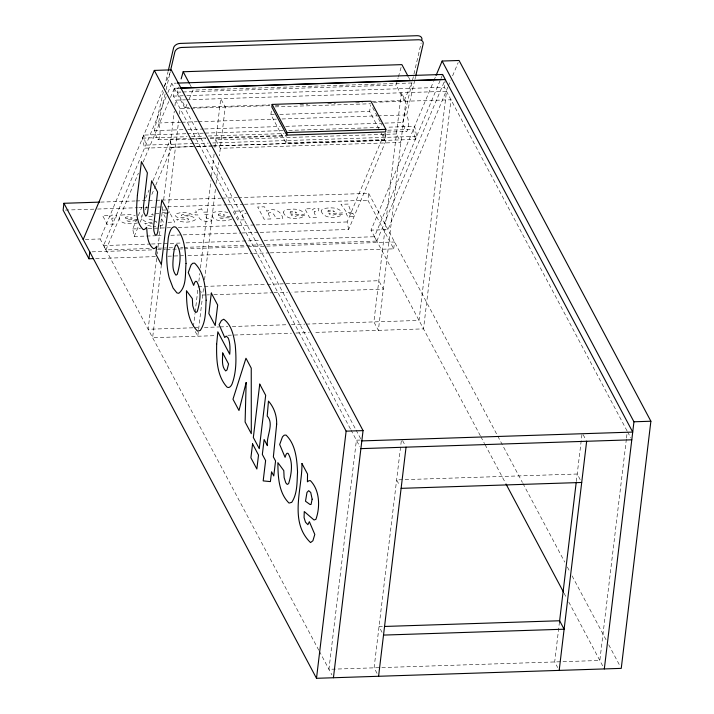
<?xml version="1.0" encoding="UTF-8"?>
<svg xmlns="http://www.w3.org/2000/svg" width="714" height="714" viewBox="0 0 714 714"><rect width="100%" height="100%" fill="white"/><g stroke="black" fill="none" stroke-linecap="round" stroke-linejoin="round"><path stroke-width="0.54" stroke-dasharray="3.57 2.68" d="M350.431 428.935L173.448 96.087L174.377 88.366L178.839 88.215M156.634 258.423L148.137 329.261L193.289 327.788M157.16 253.988L157.428 251.774M157.955 247.347L162.997 205.293M163.667 199.759L174.278 111.205M174.948 105.672L175.608 100.138L185.515 99.817M161.391 264.653L152.626 337.704L215.61 335.651M168.022 209.309L178.643 120.764M179.437 114.124L180.098 108.59L190.013 108.26M193.423 326.682L195.011 313.401M195.145 312.295L198.197 286.832M198.858 281.298L199.786 273.551M200.455 268.018L210.933 180.58M211.469 176.144L214.12 154.01M214.914 147.37L220.76 98.666L225.249 107.118L219.412 155.822M203.481 288.643L197.778 336.232L195.279 331.546M204.543 279.781L215.432 189.023M216.092 183.489L218.609 162.462M385.435 133.027L384.641 139.641L285.877 142.862L270.909 114.704L271.436 110.286M285.877 142.862L286.671 136.24M378.964 128.966L369.665 111.482L370.459 104.869M270.258 252.863L393.717 248.847L367.871 200.232L368.692 193.369L238.556 197.608M393.717 248.847L394.539 241.984L247.722 246.758M401.304 440.877L374.091 667.831L377.581 674.4M627.079 430.944L444.34 87.26L445.268 79.54M559.49 621.84L554.68 661.949L557.679 667.581M576.314 481.531L582.026 433.916M626.374 439.101L599.831 660.477L328.94 669.304L356.411 440.181L360.82 440.038M626.508 437.994L627.035 433.568M165.13 93.918L158.392 122.995L159.677 127.047A8.488 2.329 88.1 0 1 159.606 136.936A8.488 2.329 88.1 0 1 156.973 138.721L154.394 130.617L163.363 91.919M164.613 86.546L168.102 71.498M166.13 89.607L170.369 71.293M414.691 80.441L406.703 114.909L407.989 118.961A8.488 2.329 88.1 0 1 407.926 128.85A8.488 2.329 88.1 0 1 405.284 130.635L402.714 122.531L421.153 42.983M414.941 79.361L415.441 77.21M188.907 107.528L185.578 107.635L177.349 92.168L178.812 87.063M372.092 101.558L404.285 100.513L396.065 85.046L398.109 77.897M398.394 76.88L401.598 65.643M192.441 146.62L144.505 148.164L142.532 138.141L143.817 135.089L186.175 133.723M318.783 650.204L100.13 238.967L162.631 90.357M164.354 86.26L170.387 71.909M149.396 248.49L105.922 249.909L103.548 245.562L166.175 96.64M167.906 92.534L171.797 83.288L176.251 83.145M156.411 235.736L134.187 236.459L132.706 228.944L136.579 219.716M138.311 215.619L141.756 207.417M145.638 198.189L149.083 189.995M152.966 180.767L170.209 139.765L191.316 139.078M185.578 107.635L187.211 103.744M189.255 98.871L192.941 90.116L411.657 82.994L404.285 100.513M134.187 236.459L138.498 226.213M140.221 222.108L142.809 215.958M145.397 209.809L147.12 205.712M151.859 194.44L155.313 186.238M155.741 185.212L171.69 147.289L170.209 139.765M348.637 229.471L347.156 221.956L384.659 132.786L386.149 140.301L348.637 229.471L259.744 232.371M480.344 435.754L371.021 230.14L433.523 81.53M433.951 80.504L436.102 75.381M213.62 145.933L415.387 139.4L416.673 136.356L414.7 126.324L386.827 127.226M266.447 244.679L376.813 241.082L374.431 236.736L440.52 79.602M440.957 78.576L442.68 74.47M447.865 87.126L387.952 229.587L371.021 230.14M448.294 86.108L450.882 79.959M452.605 75.854L458.209 62.537M105.922 249.909L138.409 173.163M143.175 161.908L168.727 101.549M170.459 97.452L174.359 88.241L171.797 83.288M376.813 241.082L445.241 79.424M142.773 214.584L141.158 216.458C142.032 221.652 148.485 222.982 152.939 222.331M154.403 221.965L155.938 221.045L156.91 223.214L155.902 224.089M231.88 219.064C226.258 221.759 211.433 222.34 211.862 213.709A8.863 4.159 6.8 0 1 215.298 211.924L222.768 211.505L227.891 212.486M159.865 225.999L162.489 225.231L163.836 223.161L160.9 217.342M137.623 222.911C132.099 224.294 118.462 224.99 119.193 216.735A8.863 4.159 6.8 0 1 122.629 214.941L130.1 214.521L135.223 215.503M243.572 210.684L241.359 211.112L240.154 212.46L239.386 211.023L233.05 211.228L237.735 220.037L244.536 219.814L242.278 215.075L242.483 213.941L246.276 213.513M174.359 88.241L179.928 88.063M177.349 92.168L181.793 92.026M182.9 91.99L396.065 85.046M173.448 96.087L185.711 95.685M186.827 95.649L444.34 87.26M186.622 99.781L446.5 91.312L419.029 320.434L305.878 324.12M193.342 107.386L269.954 104.887M191.111 108.225L270.954 105.627M275.417 105.485L280.986 105.297M299.934 104.681L307.743 104.431M327.806 103.771L335.607 103.521M355.679 102.87L362.364 102.646M373.511 102.289L450.989 99.764L423.518 328.877L313.714 332.456M275.158 106.868L370.593 103.762M270.909 114.704L274.238 114.597M279.781 114.41L369.665 111.482M158.392 122.995L180.66 122.272M181.775 122.237L197.359 121.728M198.474 121.692L276.425 119.149M281.994 118.97L376.635 115.891M377.751 115.855L406.703 114.909M154.394 130.617L183.346 129.671M187.8 129.529L203.392 129.02M204.507 128.984L280.227 126.521M285.796 126.333L383.784 123.147M384.9 123.111L402.714 122.531M187.291 133.688L204.017 133.143M205.132 133.107L283.163 130.582M288.733 130.403L382.374 127.369M142.532 138.141L187.122 136.695M191.584 136.552L203.847 136.16M208.301 136.017L284.11 133.563M387.773 130.207L413.415 129.377L415.387 139.4M157.937 139.56L189.112 138.543M190.227 138.507L205.819 137.998M210.273 137.856L285.993 135.392M387.318 132.09L406.248 131.474M192.432 139.043L205.766 138.614M210.211 138.462L285.77 136.008M193.726 143.568L145.79 145.12L143.817 135.089M194.842 143.532L208.22 143.095M212.674 142.952L416.673 136.356M171.69 147.289L195.02 146.531M196.136 146.495L211.692 145.986M212.799 145.951L386.149 140.301M196.903 146.477L212.504 145.968M100.638 202.098L135.125 200.982M136.231 200.937L155.143 200.322M156.25 200.286L160.704 200.143M161.819 200.107L220.76 198.189M221.875 198.153L237.45 197.644M65.34 210.086L96.479 209.077M97.595 209.041L137.632 207.738M138.748 207.694L163.22 206.899M167.665 206.757L226.615 204.838M227.721 204.802L243.296 204.293M244.411 204.258L367.871 200.232M162.462 210.112L168.263 209.925M165.621 212.353L162.721 212.442L161.899 210.916M166.585 212.317L169.486 212.228L168.665 210.692M158.936 213.638L152.6 213.843L153.296 215.146L150.181 214.075M168.111 213.343L163.274 213.495L165.362 217.413M230.577 216.637L219.1 217.011L219.787 217.716A3.338 1.562 6.8 0 0 223.491 218.68L226.133 217.779L231.015 217.841M167.96 222.304L174.725 222.09L170.048 213.281M132.706 228.944L140.48 228.685M148.262 228.435L166.041 227.855M167.147 227.82L170.485 227.712M178.259 227.454L237.155 225.535M238.262 225.499L254.934 224.955M256.04 224.919L347.156 221.956M157.517 235.7L163.078 235.522M170.851 235.263L181.963 234.906M183.079 234.87L240.859 232.987M241.966 232.951L258.638 232.407M85.314 239.449L100.13 238.967M103.548 245.562L150.368 244.036M151.475 244.001L181.579 243.019M186.033 242.876L259.61 240.484M264.073 240.332L374.431 236.736M158.321 248.195L161.659 248.088M162.774 248.053L172.806 247.722M180.615 247.472L182.846 247.401M183.953 247.365L245.268 245.366M246.384 245.33L261.993 244.822M92.008 251.837L152.073 249.882M157.633 249.695L165.416 249.445M166.532 249.409L183.212 248.865M184.328 248.829L246.607 246.803M95.631 258.557L157.919 256.522M167.933 256.201L183.498 255.692M187.952 255.55L252.461 253.443M253.568 253.408L269.142 252.899M198.224 286.6L266.224 284.386M267.339 284.342L378.822 280.718L383.311 289.161L291.901 292.142M206.06 294.936L202.714 295.043L200.723 291.294M207.176 294.9L209.407 294.828M213.861 294.686L272.944 292.758M274.06 292.722L287.439 292.285M194.404 327.753L199.974 327.565M204.436 327.423L218.921 326.95M220.037 326.914L227.846 326.664M232.3 326.512L286.93 324.736M291.383 324.593L304.762 324.156M227.873 335.25L291.419 333.188M295.882 333.036L309.251 332.599M382.374 626.535L379.027 626.642L382.026 632.274M153.091 226.311L155.848 226.338M136.392 220.84L133.464 220.796L130.823 221.706A3.338 1.562 6.8 0 1 127.119 220.733L126.432 220.028L139.792 219.207M152.466 220.099L149.155 219.153L148.45 216.744L151.538 216.297L153.742 217.252M151.252 226.284L146.129 224.901L144.79 223.268L151.555 223.428L152.653 224.026M627.606 431.925L630.792 437.932M408.578 77.192L410.63 81.057M583.151 434.701L586.149 440.333M580.205 479.647L577.215 474.016L396.618 479.897L399.617 485.529M372.654 107.644L381.954 125.12M381.026 132.849L384.641 139.641M368.692 193.369L497.274 435.21M497.801 436.192L522.389 482.432M522.907 483.414L564.756 562.123M567.371 567.041L569.469 570.977M572.084 575.895L606.088 639.842M608.703 644.76L620.207 666.403M480.87 436.745L484.529 443.626M485.056 444.617L505.458 482.985M564.042 593.173L566.657 598.091M568.755 602.027L603.321 667.046M402.562 440.592L405.052 445.277M189.862 84.314L191.914 88.179M174.377 88.366L355.545 429.087M356.072 430.078L360.784 438.94M350.958 429.917L359.901 446.75M319.31 651.186L331.939 674.935M283.333 212.183C285.555 220.18 299.443 220.09 304.851 215.53L298.024 215.441L295.373 216.342A3.338 1.562 6.8 0 1 291.678 215.369L290.982 214.673L304.557 214.227C301.174 208.283 293.061 208.756 287.189 209.586A8.863 4.159 6.8 0 0 283.744 211.371L283.333 212.183M321.157 210.951C323.38 218.948 337.258 218.859 342.675 214.298L335.848 214.209L333.197 215.11A3.338 1.562 6.8 0 1 329.493 214.138L328.806 213.441L342.372 212.995C338.998 207.051 330.885 207.524 325.013 208.354A8.863 4.159 6.8 0 0 321.568 210.139L321.157 210.951M401.348 92.784L373.877 321.907L378.366 330.35L405.838 101.236L401.348 92.784M111.991 218.189L111.795 219.323L114.044 224.062L107.243 224.285L102.566 215.476L108.894 215.271L109.661 216.717L111.812 215.066L116.605 215.289L115.784 217.761L111.991 218.189M314.365 211.594L314.169 212.727L316.427 217.475L309.626 217.69L304.94 208.881L311.277 208.675L312.045 210.121L314.187 208.47L318.979 208.693L318.167 211.165L314.365 211.594M268.535 213.031L268.651 214.727L270.901 218.957L264.135 219.171L257.674 207.015L264.439 206.792L266.822 211.273C272.944 207.292 281.735 210.951 282.806 218.564L276.006 218.787C275.015 215.744 272.48 210.71 268.535 213.031M195.279 219.278L194.976 220.037C189.594 222.875 181.767 222.955 176.554 219.546L183.105 219.011C192.976 222.143 188.505 216.217 179.749 217.904A5.382 2.526 6.8 0 1 175.912 216.449L175.1 214.887L175.492 214.173C180.633 211.933 187.559 211.692 192.485 214.744L186.238 215.262L183.007 214.468L181.177 215.235L192.137 216.637L194.503 217.806L195.279 219.278M125.735 217.199L125.584 218.413L132.251 218.198L129.296 216.547L125.735 217.199M218.404 214.182L218.252 215.396L224.919 215.182L221.965 213.522L218.404 214.182M290.295 211.844L290.143 213.049L296.81 212.834L293.847 211.183L290.295 211.844M328.119 210.612L327.967 211.817L334.634 211.603L331.671 209.952L328.119 210.612M201.544 208.845L195.681 210.8L196.546 212.415L194.047 212.495L195.359 214.959L197.858 214.878C199.26 221.581 206.471 222.134 211.942 220.796L210.211 218.484L206.917 218.52L204.641 214.655L208.363 214.539L207.051 212.076L203.329 212.192L201.544 208.845M396.413 133.973L215.815 139.855L220.305 148.307L400.902 142.425L396.413 133.973M348.164 204.07L340.935 204.302L346.727 212.593L351.199 212.451L348.164 204.07M352.814 213.254L346.067 213.477L347.647 216.458L354.394 216.235L352.814 213.254"/><path stroke-width="1.07" d="M99.532 202.133L63.939 203.294L63.118 210.166L88.964 258.771L93.409 258.629M88.964 258.771L89.785 251.908M272.141 104.405L271.829 106.975L286.805 135.133L385.569 131.92L385.872 129.35L370.905 101.183L272.141 104.405L287.108 132.563L286.805 135.133M436.102 75.381L442.136 61.038L459.066 60.485L650.882 421.233L621.251 668.375L316.498 678.3L346.129 431.158L154.322 70.409L171.253 69.856L363.06 430.613L333.429 677.747M378.581 676.274L406.052 447.16M559.464 622.099L576.18 482.637M559.178 670.392L586.649 441.279M604.321 668.92L633.952 421.787L442.136 61.038M168.352 70.427L173.582 47.847A5.873 4.052 -17.6 0 1 180.205 43.42L417.235 35.7A5.873 4.052 -17.6 0 1 421.894 39.761M170.619 70.213L174.868 51.899A5.873 4.052 -17.6 0 1 181.499 47.472L418.52 39.752A5.873 4.052 -17.6 0 1 423.179 43.813L415.691 76.13M181.142 78.897L183.177 71.748L401.893 64.626L408.06 76.228M83.199 239.511L154.322 70.409M177.367 83.11L442.68 74.47L445.241 79.424L179.928 88.063M179.955 88.179L445.268 79.54L632.72 432.086L361.828 440.904M287.108 132.563L385.872 129.35M346.129 431.158L363.06 430.613M633.952 421.787L650.882 421.233M360.9 448.633L631.792 439.806M401.116 488.349L581.705 482.468M384.605 626.455L559.624 620.761L564.114 629.204L383.516 635.085M505.976 483.967L563.524 592.183M183.177 71.748L189.344 83.351M63.939 203.294L316.498 678.3M301.968 463.564C302.201 489.465 288.858 521.595 310.545 542.578L312.902 540.757L314.803 534.438L309.358 521.684L307.877 524.683L305.494 522.166L304.075 517.659L304.253 511.536L314.026 519.988L315.909 519.346C320.274 507.092 319.881 490.366 310.394 480.647L308.975 480.683L307.413 481.807L307.547 474.06L301.968 463.564M216.663 344.157C216.369 358.687 216.663 375.698 226.981 387.05A29.354 8.041 88.1 0 0 231.97 384.212C236.664 371.789 236.325 358.044 235.245 345.005C233.71 335.892 231.675 324.906 223.732 319.22L221.411 320.541L219.1 324.656L224.74 337.535L226.186 336.115L228.025 337.749A11.049 3.026 88.1 0 1 229.997 349.423L229.756 354.242L217.832 331.814L216.663 344.157M186.024 263.493C184.988 273.194 187.014 286.43 178.786 293.311L176.974 292.945L173.083 288.045L169.272 278.023A29.096 7.97 88.1 0 1 166.719 254.443L168.299 237.86A29.497 8.086 88.1 0 1 172.244 227.739L173.957 226.749L175.778 227.168C184.837 236.655 185.274 251.114 186.024 263.493M206.123 300.175C205.471 310.304 206.141 321.621 200.304 330.412L197.608 331.153C187.184 320.898 186.559 304.512 186.461 290.723L192.361 298.693L192.7 305.637L194.36 310.876L195.806 312.482L197.189 311.732C200.09 302.245 201.973 290.375 196.68 281.441L195.6 281.316L194.592 282.619L193.655 285.404L188.264 272.561L191.057 264.921L192.744 263.252L194.61 263.136C204.249 272.498 205.525 287.385 206.123 300.175M297.542 472.115C296.899 482.245 297.568 493.561 291.731 502.353L289.027 503.084C278.603 492.839 277.978 476.452 277.88 462.663L283.788 470.624L284.127 477.577L285.778 482.816L287.224 484.422L288.608 483.664C291.508 474.185 293.392 462.315 288.099 453.381L287.019 453.256L286.011 454.559L285.073 457.344L279.683 444.501L282.476 436.861L284.172 435.192L286.037 435.076C295.676 444.438 296.953 459.325 297.542 472.115M246.151 382.552L245.107 422.028L251.301 433.684L251.248 368.165L245.973 358.241L232.978 399.215L238.985 410.514L246.151 382.552M276.666 424.196L273.364 456.88L275.559 461.003L273.765 475.926L271.57 471.802L270.401 481.602L263.18 480.897L265.608 460.592L262.341 454.434L264.126 439.512L267.402 445.661C266.072 436.468 274.488 423.911 267.206 416.048L268.464 401.107C274.096 407.435 276.889 415.771 276.666 424.196M222.706 352.993C222.67 358.865 221.251 366.282 225.686 370.941L227.025 369.906L228.569 364.006L222.706 352.993M312.143 499.166L311.054 504.423L310.046 504.512L305.494 501.228L306.984 492.428L308.68 490.67L310.733 492.481L312.143 499.166M137.409 195.145C136.74 206.355 134.5 220.992 143.264 229.649L144.808 229.221L146.673 227.347C147.236 234.585 147.227 243.867 153.492 248.677L155.036 248.195L156.741 246.285L155.804 254.077L161.355 264.519L167.754 211.148L161.792 199.938L157.74 232.095L156.821 234.683L155.839 235.272L154.822 234.183L153.876 230.89L153.608 226.418L157.589 192.021L151.627 180.812L147.566 213.031L146.673 215.53L145.692 216.092L143.933 212.727L143.469 206.587L147.387 172.842L141.426 161.623L137.409 195.145M173.431 254.648C173.225 261.306 171.378 269.615 175.974 275.176L177.242 274.408C179.785 265.126 182.293 253.167 176.795 244.634L175.555 245.393L174.403 248.615L173.431 254.648M211.317 293.079L208.863 313.58L215.217 325.539L217.681 305.039L211.317 293.079M252.569 443.885L250.9 457.808L256.853 468.991L258.522 455.068L252.569 443.885M259.735 384.132L253.336 437.503L259.28 448.687L265.679 395.324L259.735 384.132"/></g></svg>
